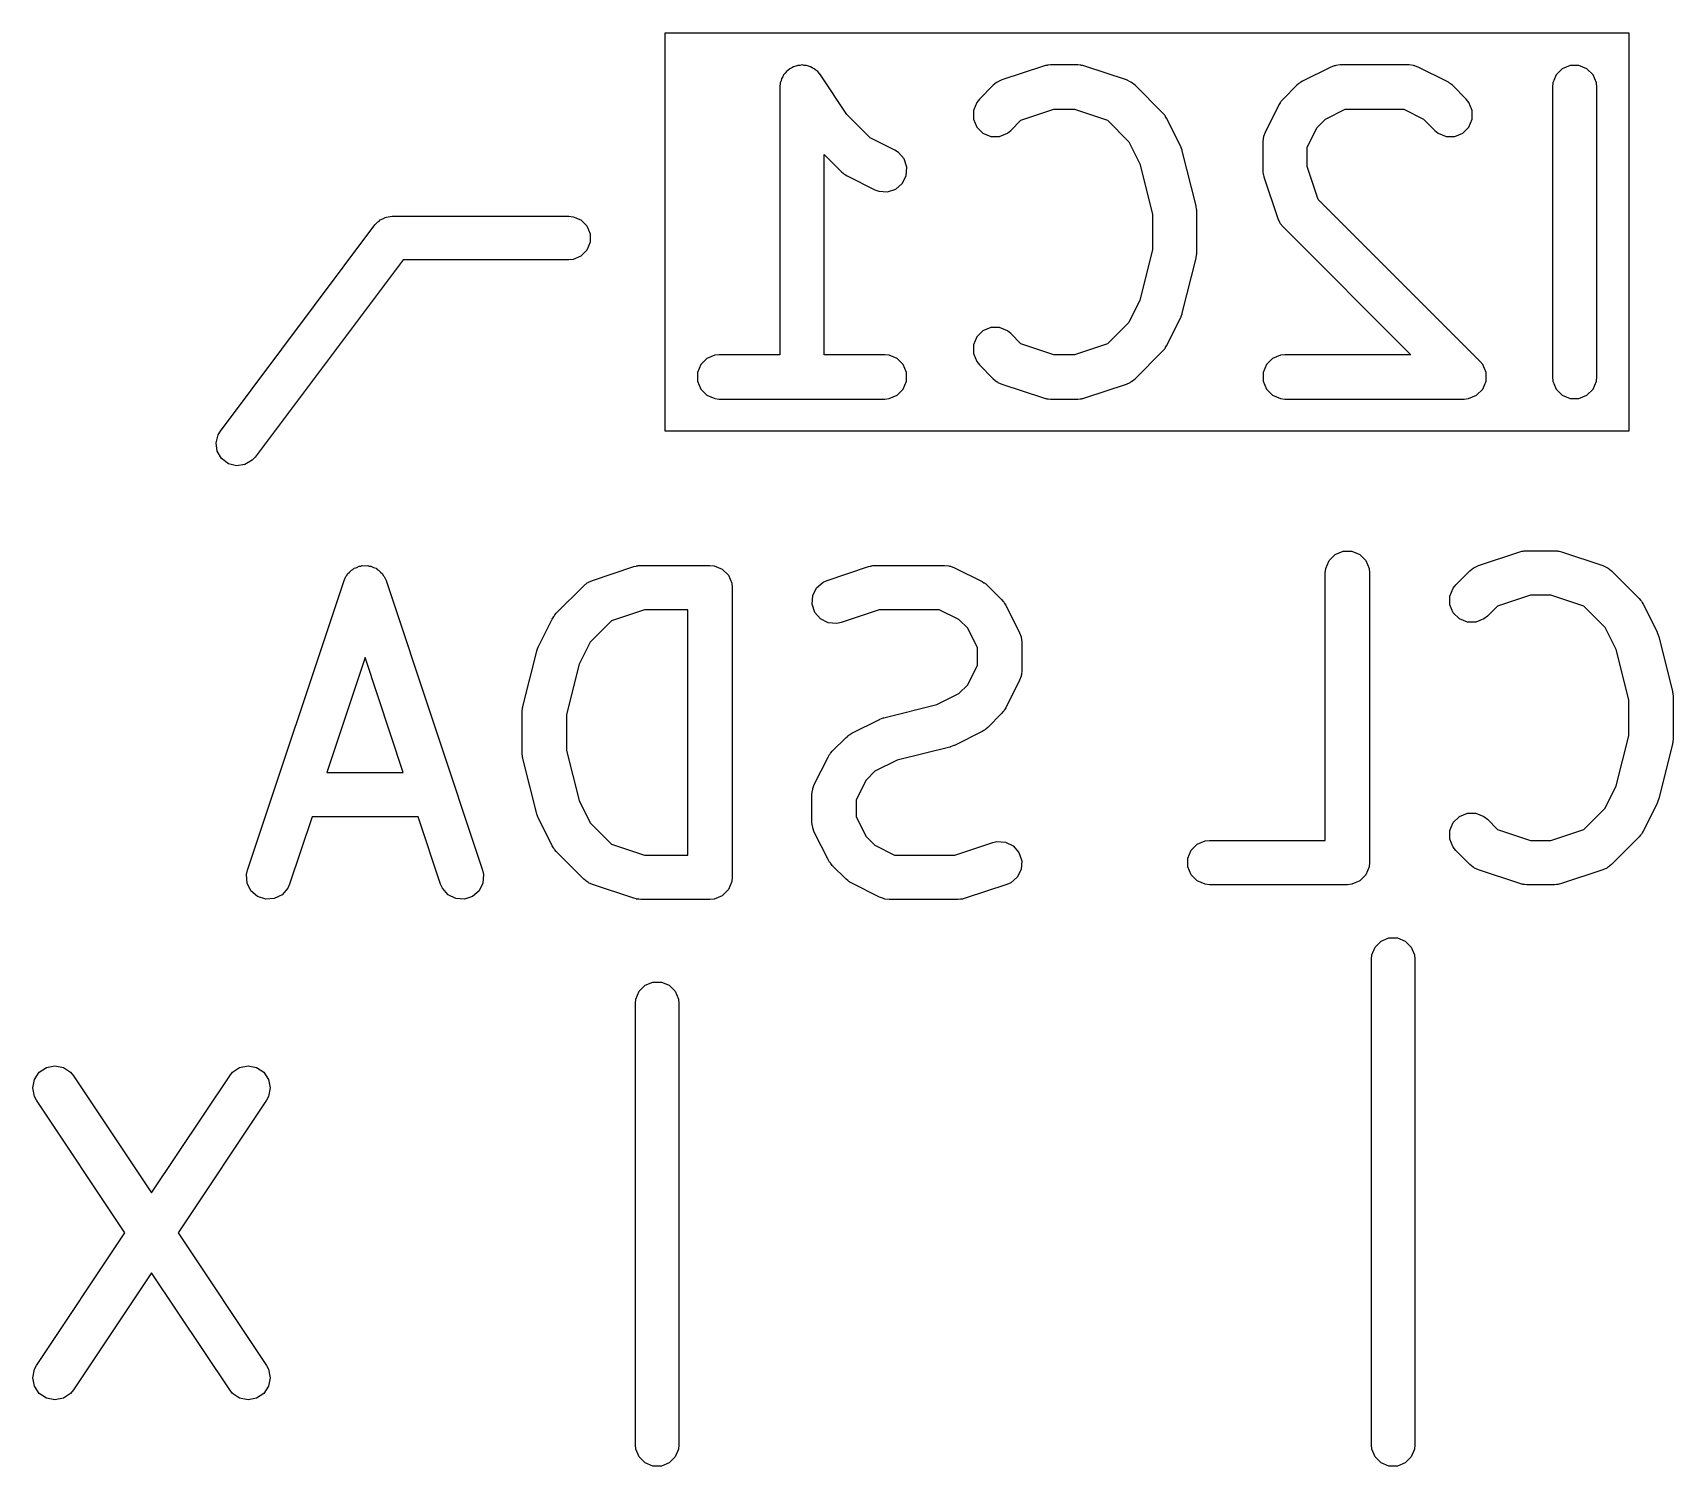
# Model space of a CAD drawing. Extents: x 172.1 to 201.5, y -105.2 to -85.7.
# Drawn here: x 188.8 to 194.46, y -103.4 to -98.45 of the extents above; entities that cross this region are included whole.
import ezdxf

# ---------------------------------------------------------------- set-up
doc = ezdxf.new("R2010")
doc.units = 0
doc.layers.add('BLACK', color=7, linetype='CONTINUOUS')

msp = doc.modelspace()

# ---------------------------------------------------------------- linework, layer by layer
at = {"layer": 'BLACK', "linetype": 'CONTINUOUS'}
for p, q in [((190.985126, -99.828474), (190.985126, -98.453252)), ((190.985126, -98.453252), (194.311258, -98.453252)), ((194.311258, -98.453252), (194.311258, -99.828474)), ((191.435132, -98.568701), (191.427779, -98.570156)), ((191.442057, -98.565833), (191.435132, -98.568701)), ((191.449631, -98.565833), (191.442057, -98.565833)), ((191.457061, -98.564363), (191.449631, -98.565833)), ((191.464411, -98.565833), (191.457061, -98.564363)), ((191.471905, -98.565833), (191.464411, -98.565833)), ((191.478902, -98.568731), (191.471905, -98.565833)), ((191.48633, -98.570217), (191.478902, -98.568731)), ((192.289932, -98.568289), (192.147076, -98.615908)), ((192.297334, -98.566605), (192.289932, -98.568289)), ((192.2992, -98.565833), (192.297334, -98.566605)), ((192.301905, -98.565566), (192.2992, -98.565833)), ((192.304555, -98.564964), (192.301905, -98.565566)), ((192.306569, -98.565107), (192.304555, -98.564964)), ((192.314124, -98.564363), (192.306569, -98.565107)), ((192.409362, -98.564363), (192.314124, -98.564363)), ((192.416916, -98.565107), (192.409362, -98.564363)), ((192.41893, -98.564964), (192.416916, -98.565107)), ((192.421579, -98.565566), (192.41893, -98.564964)), ((192.424286, -98.565833), (192.421579, -98.565566)), ((192.426153, -98.566606), (192.424286, -98.565833)), ((192.433553, -98.568289), (192.426153, -98.566606)), ((192.57641, -98.615908), (192.433553, -98.568289)), ((193.293918, -98.56708), (193.279912, -98.572439)), ((193.296659, -98.566885), (193.293918, -98.56708)), ((193.2992, -98.565833), (193.296659, -98.566885)), ((193.314124, -98.564363), (193.2992, -98.565833)), ((193.552219, -98.564363), (193.314124, -98.564363)), ((193.567143, -98.565833), (193.552219, -98.564363)), ((193.569683, -98.566885), (193.567143, -98.565833)), ((193.572425, -98.56708), (193.569683, -98.566885)), ((193.586431, -98.572439), (193.572425, -98.56708)), ((194.108723, -98.565833), (194.081146, -98.577256)), ((194.138571, -98.565833), (194.108723, -98.565833)), ((194.166148, -98.577256), (194.138571, -98.565833)), ((191.381951, -98.625939), (191.380496, -98.640705)), ((191.384849, -98.618941), (191.381951, -98.625939)), ((191.386335, -98.611514), (191.384849, -98.618941)), ((191.390506, -98.605285), (191.386335, -98.611514)), ((191.393374, -98.598362), (191.390506, -98.605285)), ((191.398728, -98.593007), (191.393374, -98.598362)), ((191.402944, -98.586713), (191.398728, -98.593007)), ((191.409181, -98.582554), (191.402944, -98.586713)), ((191.41448, -98.577256), (191.409181, -98.582554)), ((191.421475, -98.574358), (191.41448, -98.577256)), ((191.427779, -98.570156), (191.421475, -98.574358)), ((191.492558, -98.574388), (191.48633, -98.570217)), ((191.499482, -98.577256), (191.492558, -98.574388)), ((191.504836, -98.58261), (191.499482, -98.577256)), ((191.511131, -98.586826), (191.504836, -98.58261)), ((191.520537, -98.598311), (191.511131, -98.586826)), ((191.520588, -98.598362), (191.520537, -98.598311)), ((191.520597, -98.598384), (191.520588, -98.598362)), ((191.520633, -98.598428), (191.520597, -98.598384)), ((191.611667, -98.73498), (191.520633, -98.598428)), ((192.128765, -98.624875), (192.117173, -98.634389)), ((192.131305, -98.623822), (192.128765, -98.624875)), ((192.133382, -98.622022), (192.131305, -98.623822)), ((192.147076, -98.615908), (192.133382, -98.622022)), ((192.590103, -98.622022), (192.57641, -98.615908)), ((192.592179, -98.623822), (192.590103, -98.622022)), ((192.59472, -98.624875), (192.592179, -98.623822)), ((192.606313, -98.634388), (192.59472, -98.624875)), ((193.176384, -98.624875), (193.174284, -98.626598)), ((193.178249, -98.624102), (193.176384, -98.624875)), ((193.184674, -98.620058), (193.178249, -98.624102)), ((193.279912, -98.572439), (193.184674, -98.620058)), ((193.681669, -98.620058), (193.586431, -98.572439)), ((193.688095, -98.624103), (193.681669, -98.620058)), ((193.689958, -98.624875), (193.688095, -98.624103)), ((193.692056, -98.626596), (193.689958, -98.624875)), ((194.048617, -98.625939), (194.047147, -98.640863)), ((194.06004, -98.598362), (194.048617, -98.625939)), ((194.081146, -98.577256), (194.06004, -98.598362)), ((194.187254, -98.598362), (194.166148, -98.577256)), ((194.198677, -98.625939), (194.187254, -98.598362)), ((194.200147, -98.640863), (194.198677, -98.625939)), ((191.380496, -98.640705), (191.380481, -98.640783)), ((191.380481, -98.640783), (191.380486, -98.640809)), ((191.380486, -98.640809), (191.380481, -98.640863)), ((191.380481, -98.640863), (191.380481, -99.564363)), ((192.069554, -98.682007), (192.060041, -98.6936)), ((192.117173, -98.634389), (192.069554, -98.682007)), ((192.701551, -98.729626), (192.606313, -98.634388)), ((193.117173, -98.682007), (193.112358, -98.687873)), ((193.164792, -98.634389), (193.117173, -98.682007)), ((193.170658, -98.629573), (193.164792, -98.634389)), ((193.171983, -98.628047), (193.170658, -98.629573)), ((193.174284, -98.626598), (193.171983, -98.628047)), ((193.69436, -98.628047), (193.692056, -98.626596)), ((193.695684, -98.629573), (193.69436, -98.628047)), ((193.701551, -98.634388), (193.695684, -98.629573)), ((193.749169, -98.682007), (193.701551, -98.634388)), ((193.758683, -98.693599), (193.749169, -98.682007)), ((194.047147, -98.640863), (194.047147, -99.640863)), ((194.200147, -99.640863), (194.200147, -98.640863)), ((191.692773, -98.816086), (191.611667, -98.73498)), ((192.060041, -98.6936), (192.048618, -98.721177)), ((192.048618, -98.721177), (192.048618, -98.751025)), ((192.212591, -98.755344), (192.326537, -98.717363)), ((192.326537, -98.717363), (192.396949, -98.717363)), ((192.396949, -98.717363), (192.510893, -98.755344)), ((192.706365, -98.735492), (192.701551, -98.729626)), ((192.707892, -98.736817), (192.706365, -98.735492)), ((192.709342, -98.73912), (192.707892, -98.736817)), ((192.711064, -98.741219), (192.709342, -98.73912)), ((193.102843, -98.701889), (193.055224, -98.797127)), ((193.106888, -98.695462), (193.102843, -98.701889)), ((193.10766, -98.6936), (193.106888, -98.695462)), ((193.109381, -98.691501), (193.10766, -98.6936)), ((193.110832, -98.689198), (193.109381, -98.691501)), ((193.112358, -98.687873), (193.110832, -98.689198)), ((193.2642, -98.751354), (193.332184, -98.717363)), ((193.332184, -98.717363), (193.534159, -98.717363)), ((193.534159, -98.717363), (193.602141, -98.751354)), ((193.770105, -98.721176), (193.758683, -98.693599)), ((193.770105, -98.751025), (193.770105, -98.721176)), ((192.048618, -98.751025), (192.060041, -98.778602)), ((192.060041, -98.778602), (192.081147, -98.799708)), ((192.166149, -98.799708), (192.177742, -98.790195)), ((192.177742, -98.790195), (192.212591, -98.755344)), ((192.510893, -98.755344), (192.584585, -98.829036)), ((192.711835, -98.743081), (192.711064, -98.741219)), ((192.715881, -98.749508), (192.711835, -98.743081)), ((192.7635, -98.844746), (192.715881, -98.749508)), ((193.200148, -98.849399), (193.234139, -98.781416)), ((193.234139, -98.781416), (193.2642, -98.751354)), ((193.602141, -98.751354), (193.640982, -98.790194)), ((193.640982, -98.790194), (193.652574, -98.799708)), ((193.737577, -98.799708), (193.758683, -98.778602)), ((193.758683, -98.778602), (193.770105, -98.751025)), ((191.776907, -98.858153), (191.692773, -98.816086)), ((192.081147, -98.799708), (192.108724, -98.811131)), ((192.108724, -98.811131), (192.138572, -98.811131)), ((192.138572, -98.811131), (192.166149, -98.799708)), ((192.584585, -98.829036), (192.622897, -98.90566)), ((192.763918, -98.84584), (192.7635, -98.844746)), ((192.764246, -98.846282), (192.763918, -98.84584)), ((192.76648, -98.852536), (192.764246, -98.846282)), ((192.768859, -98.858752), (192.76648, -98.852536)), ((193.048618, -98.816415), (193.047148, -98.831339)), ((193.047148, -98.831339), (193.047148, -98.926577)), ((193.04967, -98.813874), (193.048618, -98.816415)), ((193.049865, -98.811133), (193.04967, -98.813874)), ((193.055224, -98.797127), (193.049865, -98.811133)), ((193.200148, -98.914163), (193.200148, -98.849399)), ((193.652574, -98.799708), (193.680151, -98.81113)), ((193.680151, -98.81113), (193.71, -98.81113)), ((193.71, -98.81113), (193.737577, -98.799708)), ((191.533481, -99.564363), (191.533481, -98.87317)), ((191.533481, -98.87317), (191.593363, -98.933052)), ((191.789598, -98.866142), (191.776907, -98.858153)), ((191.809155, -98.888692), (191.789598, -98.866142)), ((191.818594, -98.917009), (191.809155, -98.888692)), ((192.622897, -98.90566), (192.666195, -99.078852)), ((192.768898, -98.859301), (192.768859, -98.858752)), ((192.769292, -98.860404), (192.768898, -98.859301)), ((192.816911, -99.05088), (192.769292, -98.860404)), ((191.593363, -98.933052), (191.599229, -98.937866)), ((191.599229, -98.937866), (191.600554, -98.939393)), ((191.600554, -98.939393), (191.602857, -98.940843)), ((191.602857, -98.940843), (191.604956, -98.942565)), ((191.604956, -98.942565), (191.606818, -98.943336)), ((191.606818, -98.943336), (191.613245, -98.947382)), ((191.613245, -98.947382), (191.708483, -98.995001)), ((191.803129, -98.97348), (191.816478, -98.946783)), ((191.816478, -98.946783), (191.818594, -98.917009)), ((193.047148, -98.926577), (193.047892, -98.934131)), ((193.047892, -98.934131), (193.047749, -98.936145)), ((193.047749, -98.936145), (193.048351, -98.938794)), ((193.048351, -98.938794), (193.048618, -98.941501)), ((193.048618, -98.941501), (193.049391, -98.943368)), ((193.049391, -98.943368), (193.051074, -98.950768)), ((193.051074, -98.950768), (193.098693, -99.093625)), ((193.238129, -99.028108), (193.200148, -98.914163)), ((191.708483, -98.995001), (191.722489, -99.00036)), ((191.722489, -99.00036), (191.752263, -99.002476)), ((191.752263, -99.002476), (191.78058, -98.993037)), ((191.78058, -98.993037), (191.803129, -98.97348)), ((192.666195, -99.078852), (192.666195, -99.202873)), ((192.817293, -99.053468), (192.816911, -99.05088)), ((192.817725, -99.05451), (192.817293, -99.053468)), ((192.818278, -99.060133), (192.817725, -99.05451)), ((192.819104, -99.065715), (192.818278, -99.060133)), ((192.818938, -99.066828), (192.819104, -99.065715)), ((192.819195, -99.069434), (192.818938, -99.066828)), ((192.819195, -99.212291), (192.819195, -99.069434)), ((193.796789, -99.586769), (193.238129, -99.028108)), ((189.4494, -99.8278), (189.9828, -99.1166)), ((189.9828, -99.1166), (189.992732, -99.105759)), ((189.992732, -99.105759), (189.997343, -99.103028)), ((189.997343, -99.103028), (190.001132, -99.09924)), ((190.001132, -99.09924), (190.009822, -99.09564)), ((190.009822, -99.09564), (190.017913, -99.09085)), ((190.017913, -99.09085), (190.023215, -99.090092)), ((190.023215, -99.090092), (190.028168, -99.088041)), ((190.028168, -99.088041), (190.0428, -99.0866)), ((190.0428, -99.0866), (190.6524, -99.0866)), ((190.6524, -99.0866), (190.667032, -99.088041)), ((190.667032, -99.088041), (190.694068, -99.09924)), ((190.694068, -99.09924), (190.71476, -99.119932)), ((190.71476, -99.119932), (190.725959, -99.146968)), ((193.098693, -99.093625), (193.104807, -99.107318)), ((193.104807, -99.107318), (193.106607, -99.109394)), ((193.106607, -99.109394), (193.10766, -99.111935)), ((193.10766, -99.111935), (193.117173, -99.123528)), ((193.117173, -99.123528), (193.558007, -99.564363)), ((190.725959, -99.176232), (190.71476, -99.203268)), ((190.725959, -99.146968), (190.725959, -99.176232)), ((190.0803, -99.2366), (189.5694, -99.9178)), ((190.6524, -99.2366), (190.0803, -99.2366)), ((190.667032, -99.235159), (190.6524, -99.2366)), ((190.694068, -99.22396), (190.667032, -99.235159)), ((190.71476, -99.203268), (190.694068, -99.22396)), ((192.666195, -99.202873), (192.622897, -99.376065)), ((192.769292, -99.421321), (192.816911, -99.230845)), ((192.816911, -99.230845), (192.817293, -99.228256)), ((192.817293, -99.228256), (192.817725, -99.227215)), ((192.817725, -99.227215), (192.818278, -99.221591)), ((192.818278, -99.221591), (192.819104, -99.21601)), ((192.818938, -99.214896), (192.819195, -99.212291)), ((192.819104, -99.21601), (192.818938, -99.214896)), ((192.622897, -99.376065), (192.584584, -99.452689)), ((192.108725, -99.470594), (192.081147, -99.482016)), ((192.138573, -99.470594), (192.108725, -99.470594)), ((192.16615, -99.482017), (192.138573, -99.470594)), ((192.584584, -99.452689), (192.510895, -99.52638)), ((192.715881, -99.532217), (192.7635, -99.436979)), ((192.7635, -99.436979), (192.763918, -99.435884)), ((192.763918, -99.435884), (192.764246, -99.435443)), ((192.764246, -99.435443), (192.76648, -99.429188)), ((192.76648, -99.429188), (192.768859, -99.422973)), ((192.768859, -99.422973), (192.768898, -99.422423)), ((192.768898, -99.422423), (192.769292, -99.421321)), ((192.060041, -99.503122), (192.048618, -99.530699)), ((192.048618, -99.530699), (192.048618, -99.560547)), ((192.081147, -99.482016), (192.060041, -99.503122)), ((192.177742, -99.491531), (192.16615, -99.482017)), ((192.212591, -99.526381), (192.177742, -99.491531)), ((192.326537, -99.564363), (192.212591, -99.526381)), ((192.510895, -99.52638), (192.396949, -99.564363)), ((191.128766, -99.577256), (191.10766, -99.598362)), ((191.156343, -99.565833), (191.128766, -99.577256)), ((191.171267, -99.564363), (191.156343, -99.565833)), ((191.380481, -99.564363), (191.171267, -99.564363)), ((191.742695, -99.564363), (191.533481, -99.564363)), ((191.757619, -99.565833), (191.742695, -99.564363)), ((191.785196, -99.577256), (191.757619, -99.565833)), ((191.806302, -99.598362), (191.785196, -99.577256)), ((192.048618, -99.560547), (192.06004, -99.588125)), ((192.06004, -99.588125), (192.069554, -99.599717)), ((192.396949, -99.564363), (192.326537, -99.564363)), ((192.606313, -99.647337), (192.701551, -99.552098)), ((192.701551, -99.552098), (192.706365, -99.546231)), ((192.706365, -99.546231), (192.707892, -99.544908)), ((192.707892, -99.544908), (192.70934, -99.542607)), ((192.70934, -99.542607), (192.711065, -99.540506)), ((192.711065, -99.540506), (192.711838, -99.538639)), ((192.711838, -99.538639), (192.715881, -99.532217)), ((193.081147, -99.577256), (193.060041, -99.598362)), ((193.108724, -99.565833), (193.081147, -99.577256)), ((193.123648, -99.564363), (193.108724, -99.565833)), ((193.558007, -99.564363), (193.123648, -99.564363)), ((193.806302, -99.598362), (193.796789, -99.586769)), ((191.10766, -99.598362), (191.096237, -99.625939)), ((191.096237, -99.625939), (191.096237, -99.655787)), ((191.817725, -99.625939), (191.806302, -99.598362)), ((191.817725, -99.655787), (191.817725, -99.625939)), ((192.069554, -99.599717), (192.117173, -99.647337)), ((193.060041, -99.598362), (193.048618, -99.625939)), ((193.048618, -99.625939), (193.048618, -99.655787)), ((193.817725, -99.625939), (193.806302, -99.598362)), ((193.817725, -99.655787), (193.817725, -99.625939)), ((194.047147, -99.640863), (194.048617, -99.655787)), ((194.198677, -99.655787), (194.200147, -99.640863)), ((191.096237, -99.655787), (191.10766, -99.683364)), ((191.10766, -99.683364), (191.128766, -99.70447)), ((191.785196, -99.70447), (191.806302, -99.683364)), ((191.806302, -99.683364), (191.817725, -99.655787)), ((192.117173, -99.647337), (192.128765, -99.656851)), ((192.128765, -99.656851), (192.131305, -99.657903)), ((192.131305, -99.657903), (192.133382, -99.659704)), ((192.133382, -99.659704), (192.147076, -99.665818)), ((192.147076, -99.665818), (192.289932, -99.713437)), ((192.433553, -99.713437), (192.57641, -99.665818)), ((192.57641, -99.665818), (192.590103, -99.659704)), ((192.590103, -99.659704), (192.592178, -99.657904)), ((192.592178, -99.657904), (192.594721, -99.656851)), ((192.594721, -99.656851), (192.606313, -99.647337)), ((193.048618, -99.655787), (193.060041, -99.683364)), ((193.060041, -99.683364), (193.081147, -99.70447)), ((193.785196, -99.70447), (193.806302, -99.683364)), ((193.806302, -99.683364), (193.817725, -99.655787)), ((194.048617, -99.655787), (194.06004, -99.683364)), ((194.06004, -99.683364), (194.081146, -99.70447)), ((194.166148, -99.70447), (194.187254, -99.683364)), ((194.187254, -99.683364), (194.198677, -99.655787)), ((191.128766, -99.70447), (191.156343, -99.715893)), ((191.156343, -99.715893), (191.171267, -99.717363)), ((191.171267, -99.717363), (191.742695, -99.717363)), ((191.742695, -99.717363), (191.757619, -99.715893)), ((191.757619, -99.715893), (191.785196, -99.70447)), ((192.289932, -99.713437), (192.297334, -99.71512)), ((192.297334, -99.71512), (192.2992, -99.715893)), ((192.2992, -99.715893), (192.301905, -99.716159)), ((192.301905, -99.716159), (192.304555, -99.716762)), ((192.304555, -99.716762), (192.306569, -99.716618)), ((192.306569, -99.716618), (192.314124, -99.717363)), ((192.314124, -99.717363), (192.409362, -99.717363)), ((192.409362, -99.717363), (192.416916, -99.716618)), ((192.416916, -99.716618), (192.41893, -99.716762)), ((192.41893, -99.716762), (192.421579, -99.716159)), ((192.421579, -99.716159), (192.424286, -99.715893)), ((192.424286, -99.715893), (192.426153, -99.715119)), ((192.426153, -99.715119), (192.433553, -99.713437)), ((193.081147, -99.70447), (193.108724, -99.715893)), ((193.108724, -99.715893), (193.123648, -99.717363)), ((193.123648, -99.717363), (193.742695, -99.717363)), ((193.742695, -99.717363), (193.757619, -99.715893)), ((193.757619, -99.715893), (193.785196, -99.70447)), ((194.081146, -99.70447), (194.108723, -99.715893)), ((194.108723, -99.715893), (194.138571, -99.715893)), ((194.138571, -99.715893), (194.166148, -99.70447)), ((189.434511, -99.868718), (189.441774, -99.84037)), ((189.43865, -99.897687), (189.434511, -99.868718)), ((189.441774, -99.84037), (189.4494, -99.8278)), ((194.311258, -99.828474), (190.985126, -99.828474)), ((189.453559, -99.922868), (189.43865, -99.897687)), ((189.47697, -99.940426), (189.453559, -99.922868)), ((189.5694, -99.9178), (189.559468, -99.928641)), ((189.505318, -99.947689), (189.47697, -99.940426)), ((189.534287, -99.94355), (189.505318, -99.947689)), ((189.559468, -99.928641), (189.534287, -99.94355)), ((193.276059, -100.274762), (193.297165, -100.253656)), ((193.297165, -100.253656), (193.324742, -100.242233)), ((193.324742, -100.242233), (193.35459, -100.242233)), ((193.35459, -100.242233), (193.382167, -100.253656)), ((193.382167, -100.253656), (193.403273, -100.274762)), ((193.791666, -100.292308), (193.934522, -100.244689)), ((193.934522, -100.244689), (193.941924, -100.243005)), ((193.941924, -100.243005), (193.94379, -100.242233)), ((193.94379, -100.242233), (193.946495, -100.241966)), ((193.946495, -100.241966), (193.949145, -100.241364)), ((193.949145, -100.241364), (193.951159, -100.241507)), ((193.951159, -100.241507), (193.958714, -100.240763)), ((193.958714, -100.240763), (194.053952, -100.240763)), ((194.053952, -100.240763), (194.061506, -100.241507)), ((194.061506, -100.241507), (194.06352, -100.241364)), ((194.06352, -100.241364), (194.066169, -100.241966)), ((194.066169, -100.241966), (194.068876, -100.242233)), ((194.068876, -100.242233), (194.070743, -100.243006)), ((194.070743, -100.243006), (194.078143, -100.244689)), ((194.078143, -100.244689), (194.221, -100.292308)), ((189.88591, -100.32605), (189.888356, -100.32116)), ((189.888356, -100.32116), (189.895603, -100.314874)), ((189.895603, -100.314874), (189.901887, -100.307629)), ((189.901887, -100.307629), (189.906774, -100.305185)), ((189.906774, -100.305185), (189.910905, -100.301603)), ((189.910905, -100.301603), (189.920009, -100.298568)), ((189.920009, -100.298568), (189.928584, -100.294281)), ((189.928584, -100.294281), (189.934033, -100.293893)), ((189.934033, -100.293893), (189.939222, -100.292164)), ((189.939222, -100.292164), (189.948792, -100.292844)), ((189.948792, -100.292844), (189.958358, -100.292164)), ((189.958358, -100.292164), (189.963543, -100.293892)), ((189.963543, -100.293892), (189.968996, -100.29428)), ((189.968996, -100.29428), (189.977575, -100.298569)), ((189.977575, -100.298569), (189.986675, -100.301603)), ((189.986675, -100.301603), (189.990804, -100.305184)), ((189.990804, -100.305184), (189.995693, -100.307629)), ((189.995693, -100.307629), (190.00198, -100.314877)), ((190.00198, -100.314877), (190.009224, -100.321161)), ((190.009224, -100.321161), (190.011667, -100.326046)), ((190.734123, -100.343108), (190.876979, -100.295489)), ((190.876979, -100.295489), (190.884381, -100.293805)), ((190.884381, -100.293805), (190.886247, -100.293033)), ((190.886247, -100.293033), (190.888952, -100.292766)), ((190.888952, -100.292766), (190.891602, -100.292164)), ((190.891602, -100.292164), (190.893616, -100.292307)), ((190.893616, -100.292307), (190.901171, -100.291563)), ((190.901171, -100.291563), (191.139266, -100.291563)), ((191.139266, -100.291563), (191.15419, -100.293033)), ((191.15419, -100.293033), (191.181767, -100.304456)), ((191.181767, -100.304456), (191.202873, -100.325562)), ((191.543647, -100.343108), (191.686503, -100.295489)), ((191.686503, -100.295489), (191.693905, -100.293805)), ((191.693905, -100.293805), (191.695771, -100.293033)), ((191.695771, -100.293033), (191.698476, -100.292766)), ((191.698476, -100.292766), (191.701126, -100.292164)), ((191.701126, -100.292164), (191.70314, -100.292307)), ((191.70314, -100.292307), (191.710695, -100.291563)), ((191.710695, -100.291563), (191.94879, -100.291563)), ((191.94879, -100.291563), (191.963714, -100.293033)), ((191.963714, -100.293033), (191.966254, -100.294085)), ((191.966254, -100.294085), (191.968996, -100.29428)), ((191.968996, -100.29428), (191.983002, -100.299639)), ((191.983002, -100.299639), (192.07824, -100.347258)), ((193.263166, -100.317263), (193.264636, -100.302339)), ((193.263166, -101.240763), (193.263166, -100.317263)), ((193.264636, -100.302339), (193.276059, -100.274762)), ((193.403273, -100.274762), (193.414696, -100.302339)), ((193.414696, -100.302339), (193.416166, -100.317263)), ((193.416166, -100.317263), (193.416166, -101.317263)), ((193.714144, -100.358407), (193.761763, -100.310789)), ((193.761763, -100.310789), (193.773355, -100.301275)), ((193.773355, -100.301275), (193.775895, -100.300222)), ((193.775895, -100.300222), (193.777972, -100.298422)), ((193.777972, -100.298422), (193.791666, -100.292308)), ((194.221, -100.292308), (194.234693, -100.298422)), ((194.234693, -100.298422), (194.236769, -100.300222)), ((194.236769, -100.300222), (194.23931, -100.301275)), ((194.23931, -100.301275), (194.250903, -100.310788)), ((194.250903, -100.310788), (194.346141, -100.406026)), ((189.542883, -101.343872), (189.876216, -100.343872)), ((189.876216, -100.343872), (189.88233, -100.330179)), ((189.88233, -100.330179), (189.88591, -100.32605)), ((190.011667, -100.326046), (190.01525, -100.330178)), ((190.01525, -100.330178), (190.021364, -100.343872)), ((190.021364, -100.343872), (190.354697, -101.343871)), ((190.608982, -100.456826), (190.70422, -100.361588)), ((190.70422, -100.361588), (190.715813, -100.352075)), ((190.715813, -100.352075), (190.718352, -100.351023)), ((190.718352, -100.351023), (190.720429, -100.349222)), ((190.720429, -100.349222), (190.734123, -100.343108)), ((191.202873, -100.325562), (191.214296, -100.353139)), ((191.214296, -100.353139), (191.215766, -100.368063)), ((191.215766, -100.368063), (191.215766, -101.368063)), ((191.494055, -100.395476), (191.507404, -100.368779)), ((191.507404, -100.368779), (191.529953, -100.349222)), ((191.529953, -100.349222), (191.543647, -100.343108)), ((192.07824, -100.347258), (192.084666, -100.351303)), ((192.084666, -100.351303), (192.086529, -100.352075)), ((192.086529, -100.352075), (192.088627, -100.353796)), ((192.088627, -100.353796), (192.090931, -100.355247)), ((192.090931, -100.355247), (192.092255, -100.356773)), ((192.092255, -100.356773), (192.098122, -100.361588)), ((192.098122, -100.361588), (192.14574, -100.409207)), ((193.693208, -100.397577), (193.704631, -100.37)), ((193.704631, -100.37), (193.714144, -100.358407)), ((191.491939, -100.42525), (191.494055, -100.395476)), ((191.501378, -100.453567), (191.491939, -100.42525)), ((192.14574, -100.409207), (192.150555, -100.415073)), ((192.150555, -100.415073), (192.152082, -100.416398)), ((192.152082, -100.416398), (192.15353, -100.418699)), ((192.15353, -100.418699), (192.155254, -100.420799)), ((192.155254, -100.420799), (192.156026, -100.422664)), ((192.156026, -100.422664), (192.160071, -100.429089)), ((192.160071, -100.429089), (192.20769, -100.524327)), ((193.693208, -100.427425), (193.693208, -100.397577)), ((193.704631, -100.455002), (193.693208, -100.427425)), ((193.857181, -100.431744), (193.822332, -100.466595)), ((193.971127, -100.393763), (193.857181, -100.431744)), ((194.041539, -100.393763), (193.971127, -100.393763)), ((194.155483, -100.431744), (194.041539, -100.393763)), ((194.229175, -100.505436), (194.155483, -100.431744)), ((194.346141, -100.406026), (194.350955, -100.411892)), ((194.350955, -100.411892), (194.352482, -100.413217)), ((194.352482, -100.413217), (194.353932, -100.41552)), ((194.353932, -100.41552), (194.355654, -100.417619)), ((194.355654, -100.417619), (194.356425, -100.419481)), ((194.356425, -100.419481), (194.360471, -100.425908)), ((194.360471, -100.425908), (194.40809, -100.521146)), ((190.547033, -100.571946), (190.594652, -100.476708)), ((190.594652, -100.476708), (190.598697, -100.470281)), ((190.598697, -100.470281), (190.599469, -100.468419)), ((190.599469, -100.468419), (190.60119, -100.46632)), ((190.60119, -100.46632), (190.602641, -100.464017)), ((190.602641, -100.464017), (190.604167, -100.462692)), ((190.604167, -100.462692), (190.608982, -100.456826)), ((190.799639, -100.482544), (190.725948, -100.556236)), ((190.913584, -100.444563), (190.799639, -100.482544)), ((191.062766, -100.444563), (190.913584, -100.444563)), ((191.062766, -101.291563), (191.062766, -100.444563)), ((191.520935, -100.476116), (191.501378, -100.453567)), ((191.547632, -100.489465), (191.520935, -100.476116)), ((191.577406, -100.491581), (191.547632, -100.489465)), ((191.592029, -100.488256), (191.577406, -100.491581)), ((191.723108, -100.444563), (191.592029, -100.488256)), ((191.93073, -100.444563), (191.723108, -100.444563)), ((191.998712, -100.478554), (191.93073, -100.444563)), ((192.028774, -100.508615), (191.998712, -100.478554)), ((193.725737, -100.476108), (193.704631, -100.455002)), ((193.753314, -100.487531), (193.725737, -100.476108)), ((193.783162, -100.487531), (193.753314, -100.487531)), ((193.810739, -100.476108), (193.783162, -100.487531)), ((193.822332, -100.466595), (193.810739, -100.476108)), ((192.062766, -100.576599), (192.028774, -100.508615)), ((192.20769, -100.524327), (192.213049, -100.538333)), ((192.213049, -100.538333), (192.213243, -100.541074)), ((192.213243, -100.541074), (192.214296, -100.543615)), ((192.214296, -100.543615), (192.215766, -100.558539)), ((194.267487, -100.58206), (194.229175, -100.505436)), ((194.40809, -100.521146), (194.408508, -100.52224)), ((194.408508, -100.52224), (194.408836, -100.522682)), ((194.408836, -100.522682), (194.41107, -100.528936)), ((194.41107, -100.528936), (194.413449, -100.535152)), ((194.413449, -100.535152), (194.413488, -100.535701)), ((194.413488, -100.535701), (194.413882, -100.536804)), ((194.413882, -100.536804), (194.461501, -100.72728)), ((190.493622, -100.77808), (190.541241, -100.587604)), ((190.541241, -100.587604), (190.541634, -100.586501)), ((190.541634, -100.586501), (190.541674, -100.585952)), ((190.541674, -100.585952), (190.544052, -100.579736)), ((190.544052, -100.579736), (190.546287, -100.573482)), ((190.546287, -100.573482), (190.546614, -100.57304)), ((190.546614, -100.57304), (190.547033, -100.571946)), ((190.725948, -100.556236), (190.687636, -100.63286)), ((192.062766, -100.635717), (192.062766, -100.576599)), ((192.215766, -100.558539), (192.215766, -100.653777)), ((194.310785, -100.755252), (194.267487, -100.58206)), ((189.94879, -100.609976), (189.816833, -101.005848)), ((190.080747, -101.005848), (189.94879, -100.609976)), ((190.687636, -100.63286), (190.644338, -100.806052)), ((192.028774, -100.7037), (192.062766, -100.635717)), ((192.215766, -100.653777), (192.214296, -100.668701)), ((191.998712, -100.733761), (192.028774, -100.7037)), ((192.20769, -100.687989), (192.160071, -100.783227)), ((192.213049, -100.673983), (192.20769, -100.687989)), ((192.213243, -100.671241), (192.213049, -100.673983)), ((192.214296, -100.668701), (192.213243, -100.671241)), ((191.73976, -100.817656), (191.922088, -100.772074)), ((191.922088, -100.772074), (191.998712, -100.733761)), ((194.310785, -100.879273), (194.310785, -100.755252)), ((194.461501, -100.72728), (194.461883, -100.729868)), ((194.461883, -100.729868), (194.462315, -100.73091)), ((194.462315, -100.73091), (194.462868, -100.736533)), ((194.462868, -100.736533), (194.463694, -100.742115)), ((194.463694, -100.742115), (194.463528, -100.743228)), ((194.463528, -100.743228), (194.463785, -100.745834)), ((194.463785, -100.745834), (194.463785, -100.888691)), ((190.491338, -100.796634), (190.491594, -100.794028)), ((190.491338, -100.939491), (190.491338, -100.796634)), ((190.491429, -100.792915), (190.492254, -100.787333)), ((190.491594, -100.794028), (190.491429, -100.792915)), ((190.492254, -100.787333), (190.492808, -100.78171)), ((190.492808, -100.78171), (190.493239, -100.780668)), ((190.493239, -100.780668), (190.493622, -100.77808)), ((190.644338, -100.806052), (190.644338, -100.930073)), ((191.628864, -100.871067), (191.724102, -100.823448)), ((191.724102, -100.823448), (191.725196, -100.823029)), ((191.725196, -100.823029), (191.725638, -100.822702)), ((191.725638, -100.822702), (191.731892, -100.820467)), ((191.731892, -100.820467), (191.738108, -100.818089)), ((191.738108, -100.818089), (191.738657, -100.818049)), ((191.738657, -100.818049), (191.73976, -100.817656)), ((192.14574, -100.803109), (192.098122, -100.850728)), ((192.150555, -100.797242), (192.14574, -100.803109)), ((192.152082, -100.795918), (192.150555, -100.797242)), ((192.15353, -100.793616), (192.152082, -100.795918)), ((192.155254, -100.791517), (192.15353, -100.793616)), ((192.156026, -100.789651), (192.155254, -100.791517)), ((192.160071, -100.783227), (192.156026, -100.789651)), ((191.561363, -100.933016), (191.608982, -100.885398)), ((191.608982, -100.885398), (191.614848, -100.880582)), ((191.614848, -100.880582), (191.616173, -100.879056)), ((191.616173, -100.879056), (191.618474, -100.877607)), ((191.618474, -100.877607), (191.620574, -100.875884)), ((191.620574, -100.875884), (191.622439, -100.875111)), ((191.622439, -100.875111), (191.628864, -100.871067)), ((192.07824, -100.865058), (191.983002, -100.912677)), ((192.084666, -100.861012), (192.07824, -100.865058)), ((192.086529, -100.860241), (192.084666, -100.861012)), ((192.088627, -100.858519), (192.086529, -100.860241)), ((192.090931, -100.857069), (192.088627, -100.858519)), ((192.092255, -100.855542), (192.090931, -100.857069)), ((192.098122, -100.850728), (192.092255, -100.855542)), ((194.267487, -101.052465), (194.310785, -100.879273)), ((194.463785, -100.888691), (194.463528, -100.891296)), ((190.491594, -100.942096), (190.491338, -100.939491)), ((190.491429, -100.94321), (190.491594, -100.942096)), ((190.492254, -100.948791), (190.491429, -100.94321)), ((190.644338, -100.930073), (190.687636, -101.103265)), ((191.547033, -100.952898), (191.551078, -100.946471)), ((191.551078, -100.946471), (191.55185, -100.944609)), ((191.55185, -100.944609), (191.553571, -100.94251)), ((191.553571, -100.94251), (191.555022, -100.940207)), ((191.555022, -100.940207), (191.556548, -100.938882)), ((191.556548, -100.938882), (191.561363, -100.933016)), ((191.967344, -100.918469), (191.785016, -100.964051)), ((191.968446, -100.918075), (191.967344, -100.918469)), ((191.968996, -100.918036), (191.968446, -100.918075)), ((191.975211, -100.915657), (191.968996, -100.918036)), ((191.981466, -100.913423), (191.975211, -100.915657)), ((191.981907, -100.913095), (191.981466, -100.913423)), ((191.983002, -100.912677), (191.981907, -100.913095)), ((194.461501, -100.907245), (194.413882, -101.097721)), ((194.461883, -100.904656), (194.461501, -100.907245)), ((194.462315, -100.903615), (194.461883, -100.904656)), ((194.462868, -100.897991), (194.462315, -100.903615)), ((194.463694, -100.89241), (194.462868, -100.897991)), ((194.463528, -100.891296), (194.463694, -100.89241)), ((190.492808, -100.954415), (190.492254, -100.948791)), ((190.493239, -100.955456), (190.492808, -100.954415)), ((190.493622, -100.958045), (190.493239, -100.955456)), ((190.541241, -101.148521), (190.493622, -100.958045)), ((191.499414, -101.048136), (191.547033, -100.952898)), ((191.70839, -101.002363), (191.678329, -101.032425)), ((191.785016, -100.964051), (191.70839, -101.002363)), ((189.816833, -101.005848), (190.080747, -101.005848)), ((191.494055, -101.062142), (191.499414, -101.048136)), ((191.678329, -101.032425), (191.644338, -101.100408)), ((194.229174, -101.129089), (194.267487, -101.052465)), ((190.687636, -101.103265), (190.725949, -101.179891)), ((191.491338, -101.082348), (191.492808, -101.067424)), ((191.491338, -101.177586), (191.491338, -101.082348)), ((191.492808, -101.067424), (191.49386, -101.064883)), ((191.49386, -101.064883), (191.494055, -101.062142)), ((191.644338, -101.100408), (191.644338, -101.159526)), ((194.40809, -101.113379), (194.360471, -101.208617)), ((194.408508, -101.112284), (194.40809, -101.113379)), ((194.408836, -101.111843), (194.408508, -101.112284)), ((194.41107, -101.105588), (194.408836, -101.111843)), ((194.413449, -101.099373), (194.41107, -101.105588)), ((194.413488, -101.098823), (194.413449, -101.099373)), ((194.413882, -101.097721), (194.413488, -101.098823)), ((189.765833, -101.158848), (189.688031, -101.392254)), ((190.131747, -101.158848), (189.765833, -101.158848)), ((190.209549, -101.392254), (190.131747, -101.158848)), ((190.541634, -101.149623), (190.541241, -101.148521)), ((190.541674, -101.150173), (190.541634, -101.149623)), ((190.544052, -101.156388), (190.541674, -101.150173)), ((190.546287, -101.162643), (190.544052, -101.156388)), ((190.546614, -101.163084), (190.546287, -101.162643)), ((190.547033, -101.164179), (190.546614, -101.163084)), ((190.594652, -101.259417), (190.547033, -101.164179)), ((191.644338, -101.159526), (191.67833, -101.22751)), ((193.704631, -101.179522), (193.725737, -101.158416)), ((193.725737, -101.158416), (193.753315, -101.146994)), ((193.753315, -101.146994), (193.783163, -101.146994)), ((193.783163, -101.146994), (193.81074, -101.158417)), ((193.81074, -101.158417), (193.822332, -101.167931)), ((193.822332, -101.167931), (193.857181, -101.202781)), ((194.155485, -101.20278), (194.229174, -101.129089)), ((190.725949, -101.179891), (190.799638, -101.253581)), ((191.492808, -101.19251), (191.491338, -101.177586)), ((191.49386, -101.19505), (191.492808, -101.19251)), ((191.494055, -101.197792), (191.49386, -101.19505)), ((191.499414, -101.211798), (191.494055, -101.197792)), ((191.547033, -101.307036), (191.499414, -101.211798)), ((191.67833, -101.22751), (191.70839, -101.257571)), ((193.693208, -101.207099), (193.704631, -101.179522)), ((193.693208, -101.236947), (193.693208, -101.207099)), ((193.857181, -101.202781), (193.971127, -101.240763)), ((194.041539, -101.240763), (194.155485, -101.20278)), ((194.346141, -101.228498), (194.250903, -101.323737)), ((194.350955, -101.222631), (194.346141, -101.228498)), ((194.352482, -101.221308), (194.350955, -101.222631)), ((194.35393, -101.219007), (194.352482, -101.221308)), ((194.355655, -101.216906), (194.35393, -101.219007)), ((194.356428, -101.215039), (194.355655, -101.216906)), ((194.360471, -101.208617), (194.356428, -101.215039)), ((190.598697, -101.265843), (190.594652, -101.259417)), ((190.599469, -101.267706), (190.598697, -101.265843)), ((190.60119, -101.269803), (190.599469, -101.267706)), ((190.602641, -101.272108), (190.60119, -101.269803)), ((190.604169, -101.273433), (190.602641, -101.272108)), ((190.608982, -101.279298), (190.604169, -101.273433)), ((190.70422, -101.374538), (190.608982, -101.279298)), ((190.799638, -101.253581), (190.913584, -101.291563)), ((191.70839, -101.257571), (191.776374, -101.291563)), ((191.983996, -101.291563), (192.115074, -101.24787)), ((192.115074, -101.24787), (192.129697, -101.244545)), ((192.129697, -101.244545), (192.159471, -101.246661)), ((192.159471, -101.246661), (192.186168, -101.26001)), ((192.186168, -101.26001), (192.205726, -101.282559)), ((192.205726, -101.282559), (192.215165, -101.310876)), ((192.788446, -101.302339), (192.799869, -101.274762)), ((192.799869, -101.274762), (192.820975, -101.253656)), ((192.820975, -101.253656), (192.848552, -101.242233)), ((192.848552, -101.242233), (192.863476, -101.240763)), ((192.863476, -101.240763), (193.263166, -101.240763)), ((193.70463, -101.264525), (193.693208, -101.236947)), ((193.714144, -101.276117), (193.70463, -101.264525)), ((193.761763, -101.323737), (193.714144, -101.276117)), ((193.971127, -101.240763), (194.041539, -101.240763)), ((190.913584, -101.291563), (191.062766, -101.291563)), ((191.551075, -101.313458), (191.547033, -101.307036)), ((191.551849, -101.315325), (191.551075, -101.313458)), ((191.553573, -101.317426), (191.551849, -101.315325)), ((191.555022, -101.319727), (191.553573, -101.317426)), ((191.556548, -101.32105), (191.555022, -101.319727)), ((191.561363, -101.326917), (191.556548, -101.32105)), ((191.608982, -101.374537), (191.561363, -101.326917)), ((191.776374, -101.291563), (191.983996, -101.291563)), ((192.213048, -101.34065), (192.1997, -101.367347)), ((192.215165, -101.310876), (192.213048, -101.34065)), ((192.788446, -101.332187), (192.788446, -101.302339)), ((192.799869, -101.359764), (192.788446, -101.332187)), ((193.414696, -101.332187), (193.403273, -101.359764)), ((193.416166, -101.317263), (193.414696, -101.332187)), ((193.773355, -101.333251), (193.761763, -101.323737)), ((193.775895, -101.334303), (193.773355, -101.333251)), ((193.777972, -101.336104), (193.775895, -101.334303)), ((193.791666, -101.342218), (193.777972, -101.336104)), ((193.934522, -101.389837), (193.791666, -101.342218)), ((194.221, -101.342218), (194.078143, -101.389837)), ((194.234693, -101.336104), (194.221, -101.342218)), ((194.236768, -101.334304), (194.234693, -101.336104)), ((194.239311, -101.333251), (194.236768, -101.334304)), ((194.250903, -101.323737), (194.239311, -101.333251)), ((189.539558, -101.358495), (189.542883, -101.343872)), ((189.541674, -101.388269), (189.539558, -101.358495)), ((189.555023, -101.414966), (189.541674, -101.388269)), ((189.688031, -101.392254), (189.681917, -101.405948)), ((190.215663, -101.405947), (190.209549, -101.392254)), ((190.355906, -101.388268), (190.342557, -101.414965)), ((190.354697, -101.343871), (190.358022, -101.358494)), ((190.358022, -101.358494), (190.355906, -101.388268)), ((190.715813, -101.384051), (190.70422, -101.374538)), ((190.718352, -101.385102), (190.715813, -101.384051)), ((190.720429, -101.386904), (190.718352, -101.385102)), ((190.734123, -101.393018), (190.720429, -101.386904)), ((190.876979, -101.440637), (190.734123, -101.393018)), ((191.214296, -101.382987), (191.202873, -101.410564)), ((191.215766, -101.368063), (191.214296, -101.382987)), ((191.614848, -101.379352), (191.608982, -101.374537)), ((191.616173, -101.380879), (191.614848, -101.379352)), ((191.618474, -101.382327), (191.616173, -101.380879)), ((191.620574, -101.384051), (191.618474, -101.382327)), ((191.622439, -101.384823), (191.620574, -101.384051)), ((191.628864, -101.388868), (191.622439, -101.384823)), ((191.724102, -101.436487), (191.628864, -101.388868)), ((192.163457, -101.393018), (192.0206, -101.440637)), ((192.17715, -101.386904), (192.163457, -101.393018)), ((192.1997, -101.367347), (192.17715, -101.386904)), ((192.820975, -101.38087), (192.799869, -101.359764)), ((192.848552, -101.392293), (192.820975, -101.38087)), ((192.863476, -101.393763), (192.848552, -101.392293)), ((193.339666, -101.393763), (192.863476, -101.393763)), ((193.35459, -101.392293), (193.339666, -101.393763)), ((193.382167, -101.38087), (193.35459, -101.392293)), ((193.403273, -101.359764), (193.382167, -101.38087)), ((193.941924, -101.39152), (193.934522, -101.389837)), ((193.94379, -101.392293), (193.941924, -101.39152)), ((193.946495, -101.392559), (193.94379, -101.392293)), ((193.949145, -101.393162), (193.946495, -101.392559)), ((193.951159, -101.393018), (193.949145, -101.393162)), ((193.958714, -101.393763), (193.951159, -101.393018)), ((194.053952, -101.393763), (193.958714, -101.393763)), ((194.061506, -101.393018), (194.053952, -101.393763)), ((194.06352, -101.393162), (194.061506, -101.393018)), ((194.066169, -101.392559), (194.06352, -101.393162)), ((194.068876, -101.392293), (194.066169, -101.392559)), ((194.070743, -101.391519), (194.068876, -101.392293)), ((194.078143, -101.389837), (194.070743, -101.391519)), ((189.577572, -101.434523), (189.555023, -101.414966)), ((189.605889, -101.443962), (189.577572, -101.434523)), ((189.635663, -101.441846), (189.605889, -101.443962)), ((189.66236, -101.428497), (189.635663, -101.441846)), ((189.681917, -101.405948), (189.66236, -101.428497)), ((190.23522, -101.428497), (190.215663, -101.405947)), ((190.261917, -101.441845), (190.23522, -101.428497)), ((190.291691, -101.443962), (190.261917, -101.441845)), ((190.320008, -101.434523), (190.291691, -101.443962)), ((190.342557, -101.414965), (190.320008, -101.434523)), ((190.884381, -101.44232), (190.876979, -101.440637)), ((190.886247, -101.443093), (190.884381, -101.44232)), ((190.888952, -101.443359), (190.886247, -101.443093)), ((190.891602, -101.443962), (190.888952, -101.443359)), ((190.893616, -101.443818), (190.891602, -101.443962)), ((190.901171, -101.444563), (190.893616, -101.443818)), ((191.139266, -101.444563), (190.901171, -101.444563)), ((191.15419, -101.443093), (191.139266, -101.444563)), ((191.181767, -101.43167), (191.15419, -101.443093)), ((191.202873, -101.410564), (191.181767, -101.43167)), ((191.738108, -101.441846), (191.724102, -101.436487)), ((191.740849, -101.44204), (191.738108, -101.441846)), ((191.74339, -101.443093), (191.740849, -101.44204)), ((191.758314, -101.444563), (191.74339, -101.443093)), ((191.996409, -101.444563), (191.758314, -101.444563)), ((192.003963, -101.443818), (191.996409, -101.444563)), ((192.005977, -101.443962), (192.003963, -101.443818)), ((192.008626, -101.443359), (192.005977, -101.443962)), ((192.011333, -101.443093), (192.008626, -101.443359)), ((192.0132, -101.442319), (192.011333, -101.443093)), ((192.0206, -101.440637), (192.0132, -101.442319)), ((193.423641, -101.636168), (193.43484, -101.609132)), ((193.43484, -101.609132), (193.455532, -101.58844)), ((193.455532, -101.58844), (193.482568, -101.577241)), ((193.482568, -101.577241), (193.511832, -101.577241)), ((193.511832, -101.577241), (193.538868, -101.58844)), ((193.538868, -101.58844), (193.55956, -101.609132)), ((193.55956, -101.609132), (193.570759, -101.636168)), ((193.4222, -101.6508), (193.423641, -101.636168)), ((193.4222, -103.3272), (193.4222, -101.6508)), ((193.570759, -101.636168), (193.5722, -101.6508)), ((193.5722, -101.6508), (193.5722, -103.3272)), ((190.915532, -101.74084), (190.942568, -101.729641)), ((190.942568, -101.729641), (190.971832, -101.729641)), ((190.971832, -101.729641), (190.998868, -101.74084)), ((190.8822, -101.8032), (190.883641, -101.788568)), ((190.883641, -101.788568), (190.89484, -101.761532)), ((190.89484, -101.761532), (190.915532, -101.74084)), ((190.998868, -101.74084), (191.01956, -101.761532)), ((191.01956, -101.761532), (191.030759, -101.788568)), ((191.030759, -101.788568), (191.0322, -101.8032)), ((190.8822, -103.3272), (190.8822, -101.8032)), ((191.0322, -101.8032), (191.0322, -103.3272)), ((188.849417, -102.024556), (188.878699, -102.018763)), ((188.878699, -102.018763), (188.907968, -102.024617)), ((189.515936, -102.024617), (189.545205, -102.018764)), ((189.545205, -102.018764), (189.574487, -102.024556)), ((188.802119, -102.095183), (188.807973, -102.065914)), ((188.807973, -102.065914), (188.824582, -102.041113)), ((188.824582, -102.041113), (188.849417, -102.024556)), ((188.907968, -102.024617), (188.932769, -102.041226)), ((188.932769, -102.041226), (188.942271, -102.052828)), ((188.942271, -102.052828), (189.211952, -102.45735)), ((189.211952, -102.45735), (189.481633, -102.052829)), ((189.481633, -102.052829), (189.491135, -102.041226)), ((189.491135, -102.041226), (189.515936, -102.024617)), ((189.574487, -102.024556), (189.599322, -102.041113)), ((189.599322, -102.041113), (189.615931, -102.065914)), ((189.615931, -102.065914), (189.621785, -102.095183)), ((188.807912, -102.124465), (188.802119, -102.095183)), ((188.814967, -102.137698), (188.807912, -102.124465)), ((189.615992, -102.124465), (189.608937, -102.137698)), ((189.621785, -102.095183), (189.615992, -102.124465)), ((189.12001, -102.595263), (188.814967, -102.137698)), ((189.608937, -102.137698), (189.303893, -102.595263)), ((188.814967, -103.052828), (189.12001, -102.595263)), ((189.303893, -102.595263), (189.608937, -103.052828)), ((189.211952, -102.733175), (188.942271, -103.137698)), ((189.481633, -103.137697), (189.211952, -102.733175)), ((188.802119, -103.095343), (188.807912, -103.066061)), ((188.807973, -103.124612), (188.802119, -103.095343)), ((188.807912, -103.066061), (188.814967, -103.052828)), ((189.608937, -103.052828), (189.615992, -103.066061)), ((189.621785, -103.095343), (189.615931, -103.124612)), ((189.615992, -103.066061), (189.621785, -103.095343)), ((188.824582, -103.149413), (188.807973, -103.124612)), ((188.849417, -103.16597), (188.824582, -103.149413)), ((188.932769, -103.1493), (188.907968, -103.165909)), ((188.942271, -103.137698), (188.932769, -103.1493)), ((189.491135, -103.1493), (189.481633, -103.137697)), ((189.515936, -103.165909), (189.491135, -103.1493)), ((189.599322, -103.149413), (189.574487, -103.16597)), ((189.615931, -103.124612), (189.599322, -103.149413)), ((188.878699, -103.171763), (188.849417, -103.16597)), ((188.907968, -103.165909), (188.878699, -103.171763)), ((189.545205, -103.171762), (189.515936, -103.165909)), ((189.574487, -103.16597), (189.545205, -103.171762)), ((190.883641, -103.341832), (190.8822, -103.3272)), ((190.89484, -103.368868), (190.883641, -103.341832)), ((190.915532, -103.38956), (190.89484, -103.368868)), ((191.01956, -103.368868), (190.998868, -103.38956)), ((191.030759, -103.341832), (191.01956, -103.368868)), ((191.0322, -103.3272), (191.030759, -103.341832)), ((193.423641, -103.341832), (193.4222, -103.3272)), ((193.43484, -103.368868), (193.423641, -103.341832)), ((193.455532, -103.38956), (193.43484, -103.368868)), ((193.55956, -103.368868), (193.538868, -103.38956)), ((193.570759, -103.341832), (193.55956, -103.368868)), ((193.5722, -103.3272), (193.570759, -103.341832)), ((190.942568, -103.400759), (190.915532, -103.38956)), ((190.971832, -103.400759), (190.942568, -103.400759)), ((190.998868, -103.38956), (190.971832, -103.400759)), ((193.482568, -103.400759), (193.455532, -103.38956)), ((193.511832, -103.400759), (193.482568, -103.400759)), ((193.538868, -103.38956), (193.511832, -103.400759))]:
    msp.add_line(p, q, dxfattribs=at)

doc.saveas('drawing.dxf')
